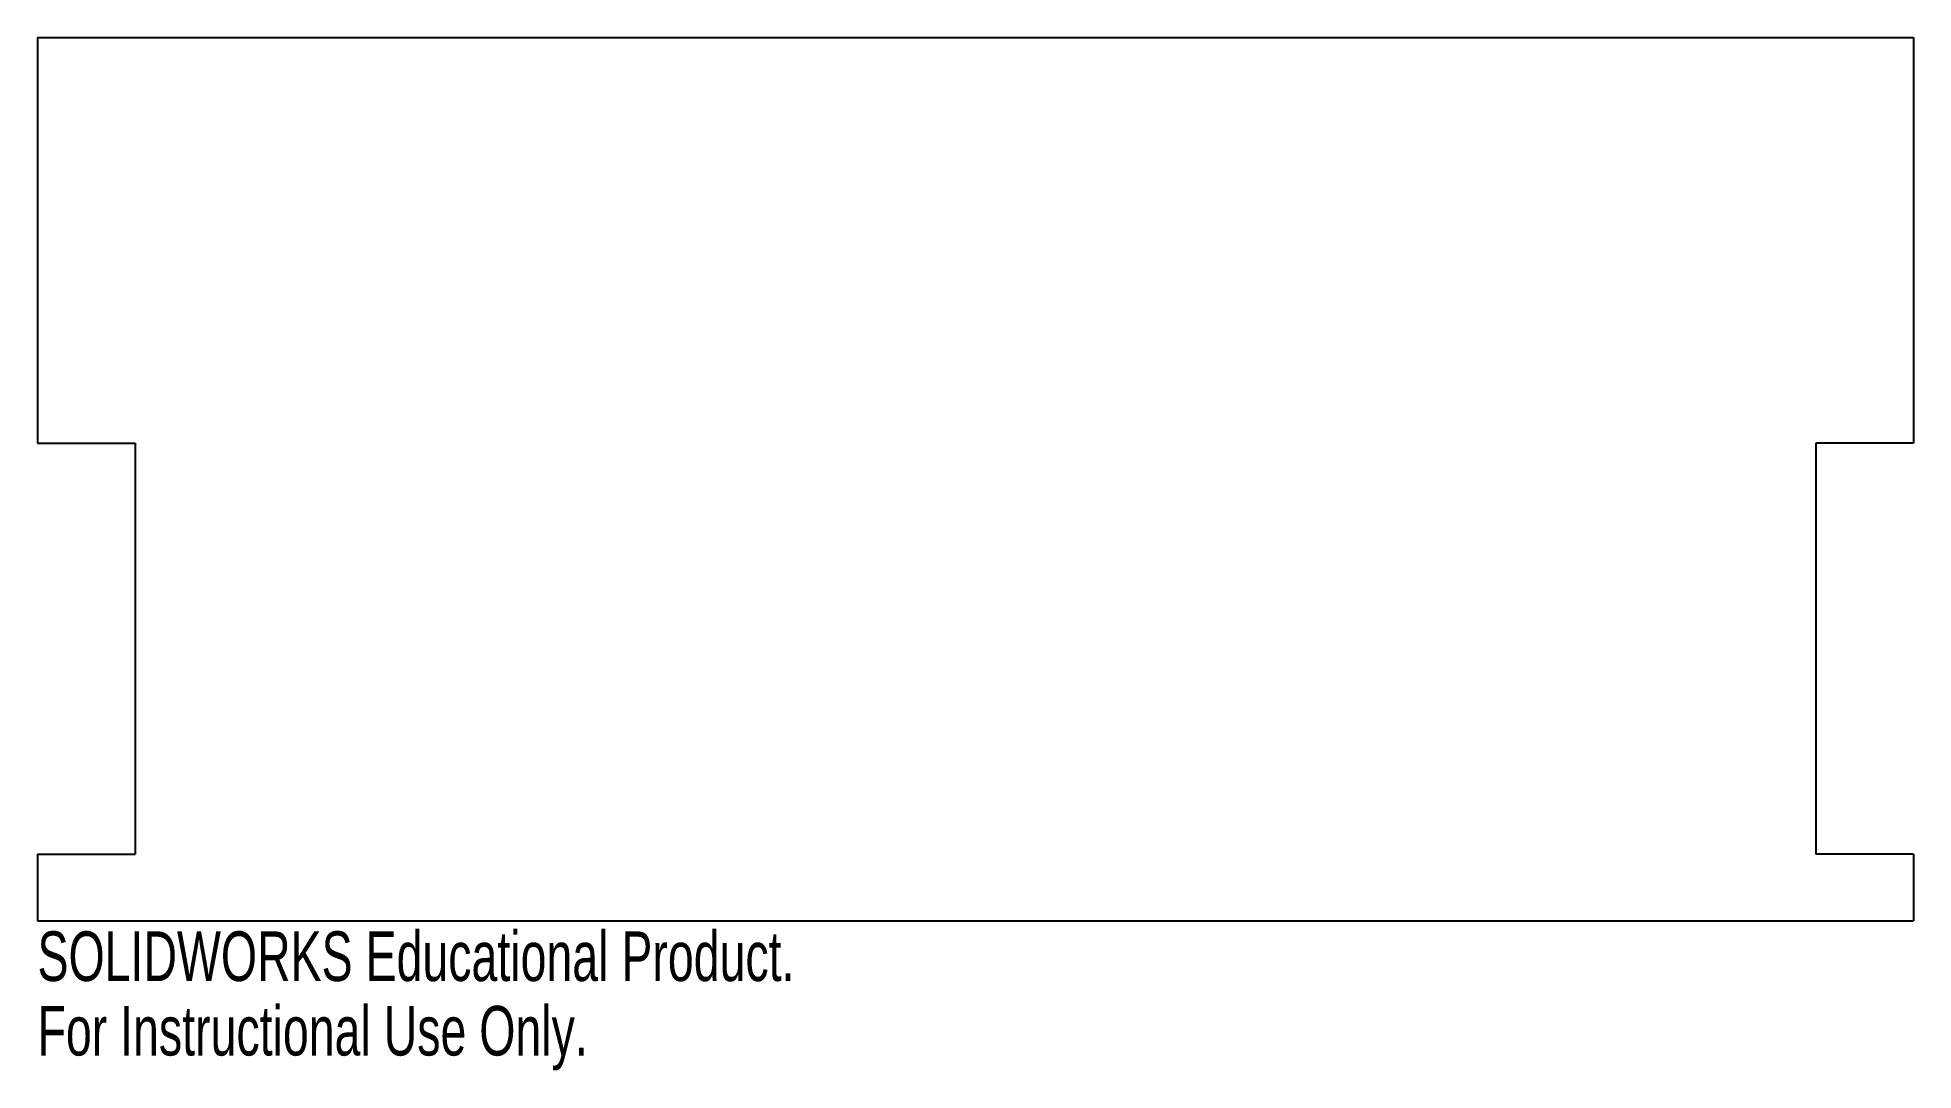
# Model space of a CAD drawing. Header units: millimetres. Extents: x 0 to 183, y -101 to 0.
import ezdxf

# ---------------------------------------------------------------- set-up
doc = ezdxf.new("R2010")
doc.units = ezdxf.units.MM
doc.styles.add('SLDTEXTSTYLE0', font='TXT', dxfattribs={"width": 0.7})

msp = doc.modelspace()

# ---------------------------------------------------------------- linework, layer by layer
at = {"color": 7, "linetype": 'Continuous'}
for p, q in [((0, 0), (182.6, 0)), ((0, 0), (0, -39.5)), ((182.6, 0), (182.6, -39.5)), ((0, -39.5), (9.5, -39.5)), ((9.5, -39.5), (9.5, -79.5)), ((182.6, -39.5), (173.1, -39.5)), ((173.1, -39.5), (173.1, -79.5)), ((0, -79.5), (0, -86)), ((0, -79.5), (9.5, -79.5)), ((182.6, -79.5), (173.1, -79.5)), ((182.6, -79.5), (182.6, -86)), ((0, -86), (182.6, -86))]:
    msp.add_line(p, q, dxfattribs=at)

# ---------------------------------------------------------------- texts
at = {"color": 7, "linetype": 'Continuous', "char_height": 4.8336, "attachment_point": 1, "style": 'SLDTEXTSTYLE0'}
for s, insert in [('SOLIDWORKS Educational Product.', (0, -87.02)), ('For Instructional Use Only.', (0, -94.27))]:
    msp.add_mtext(s, dxfattribs=dict(at, insert=insert))

doc.saveas('drawing.dxf')
